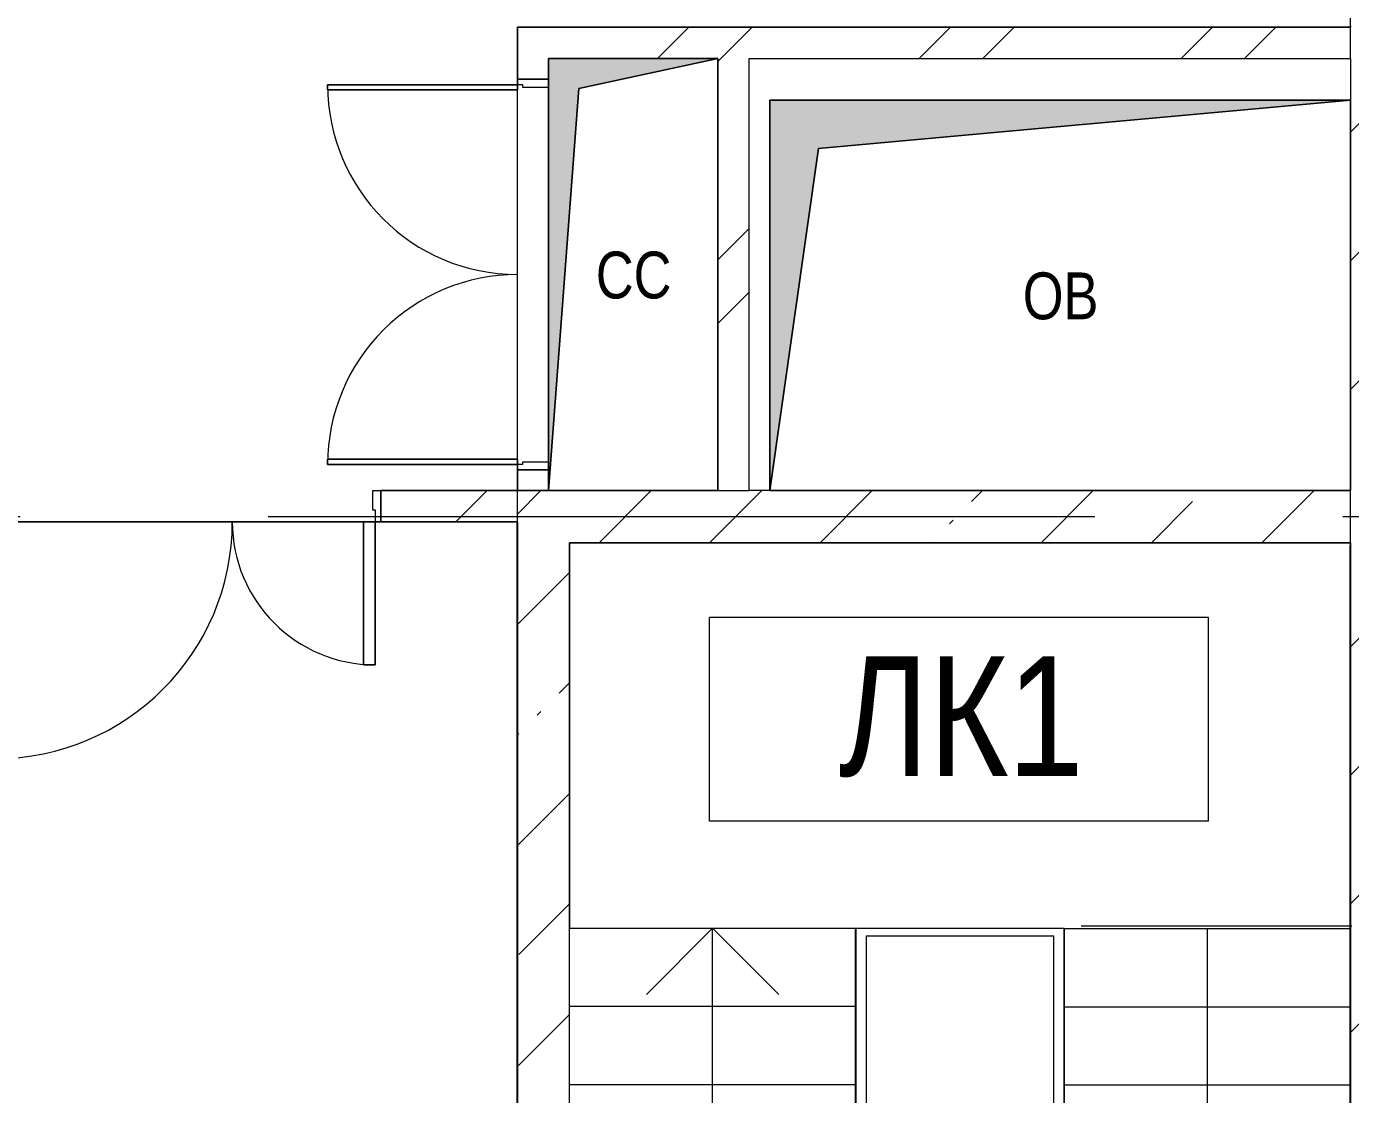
# Model space of a CAD drawing. Header units: millimetres. Extents: x 46431 to 216095, y -43515 to 31605.
# Drawn here: x 86696 to 91782, y -26502 to -22400 of the extents above; entities that cross this region are included whole.
import ezdxf

# ---------------------------------------------------------------- set-up
doc = ezdxf.new("R2010")
doc.units = ezdxf.units.MM
doc.linetypes.add('Осевые', pattern=[6350, 1270, -952.5, 3175, -952.5])
for name, color, linetype, lineweight in [('Двери', 7, 'Continuous', 9), ('Каркас_Импост', 7, 'Continuous', 9), ('Контуры', 7, 'Continuous', 9), ('Линии подступенков-1', 7, 'Continuous', 9), ('Линии свеса', 7, 'Continuous', 9), ('Марки помещений', 7, 'Continuous', 9), ('Обобщенные модели', 7, 'Continuous', 9), ('Общие ребра', 7, 'Continuous', 9), ('Оси-2', 7, 'Осевые', 9), ('Панель', 7, 'Continuous', 9), ('Перекрытия', 7, 'Continuous', 9), ('Стены', 7, 'Continuous', 9), ('Стены-1', 7, 'Continuous', 18), ('Типовые аннотации', 7, 'Continuous', 9), ('Черная _1 сплошная', 7, 'Continuous', 9), ('Штриховка разреза-3', 7, 'Continuous', 9), ('Элементы узлов', 7, 'Continuous', 9), ('Элементы узлов-1', 7, 'Continuous', 5)]:
    doc.layers.add(name, color=color, linetype=linetype, lineweight=lineweight)
doc.layers.add('Обобщенные модели-1', color=7, linetype='Continuous', lineweight=9, true_color=0xffbc79)
doc.styles.add('Arial', font='Arial.ttf', dxfattribs={"width": 0.8, "height": 180})
doc.styles.add('Arial Narrow_1', font='Arial Narrow.ttf', dxfattribs={"height": 460})
pattern_1 = [(45, (0, 0), (-502.8943, 502.8943), []), (45, (0, 762), (-502.8943, 502.8943), [])]
pattern_2 = [(45, (0, 0), (-424.264, 424.264), [600, -100, 20, -100]), (45, (0, 424), (-424.264, 424.264), [])]

# ---------------------------------------------------------------- blocks, each defined once
blk = doc.blocks.new('Дверь - Полуторная_001 - ДВ20__21-15-6256109-План 1-го этажа на отм_ -6_000')
at = {"layer": 'Двери'}
for p, q in [((-729, -60), (-684, -60)), ((-729, -969), (-729, -60)), ((-684, -60), (-684, -969)), ((729, -60), (684, -60)), ((684, -60), (684, -609)), ((729, -609), (729, -60)), ((684, -609), (729, -609)), ((-684, -969), (-729, -969))]:
    blk.add_line(p, q, dxfattribs=at)
for centre, radius, start, end in [((-729, -60), 909, 270, 0), ((729, -60), 549, 180, 270)]:
    blk.add_arc(centre, radius, start, end, dxfattribs=at)
at = {"layer": 'Каркас_Импост'}
for p, q in [((-750, 60), (-720, 60)), ((-750, -60), (-750, 60)), ((-720, 60), (-720, -15)), ((720, 60), (750, 60)), ((720, -15), (720, 60)), ((750, 60), (750, -60)), ((-730, -15), (-730, -60)), ((-720, -15), (-730, -15)), ((730, -15), (720, -15)), ((730, -60), (730, -15)), ((-730, -60), (-750, -60)), ((750, -60), (730, -60))]:
    blk.add_line(p, q, dxfattribs=at)
at = {"layer": 'Панель'}
for p, q in [((-684, -60), (-729, -60)), ((-729, -60), (-729, -969)), ((-684, -969), (-684, -60)), ((684, -60), (729, -60)), ((684, -609), (684, -60)), ((729, -60), (729, -609)), ((729, -609), (684, -609)), ((-729, -969), (-684, -969))]:
    blk.add_line(p, q, dxfattribs=at)
blk = doc.blocks.new('Дверь - Двупольная_без ручек - ДТ1 21-15-6125725-План 1-го этажа на отм_ -6_000')
at = {"layer": 'Двери'}
for p, q in [((-709, 789), (-729, 789)), ((-729, 789), (-729, 60)), ((-709, 60), (-709, 789)), ((709, 60), (709, 789)), ((709, 789), (729, 789)), ((729, 789), (729, 60)), ((-729, 60), (-709, 60)), ((729, 60), (709, 60))]:
    blk.add_line(p, q, dxfattribs=at)
for centre, start, end in [((-729, 60), 360, 90), ((729, 60), 90, 180)]:
    blk.add_arc(centre, 729, start, end, dxfattribs=at)
at = {"layer": 'Каркас_Импост'}
for p, q in [((-730, 60), (-750, 60)), ((-750, 60), (-750, -60)), ((-730, 40), (-730, 60)), ((750, 60), (730, 60)), ((730, 60), (730, 40)), ((750, -60), (750, 60)), ((-720, 40), (-730, 40)), ((-720, -60), (-720, 40)), ((730, 40), (720, 40)), ((720, 40), (720, -60)), ((-750, -60), (-720, -60)), ((720, -60), (750, -60))]:
    blk.add_line(p, q, dxfattribs=at)
at = {"layer": 'Панель'}
for p, q in [((-729, 789), (-709, 789)), ((-729, 60), (-729, 789)), ((-709, 789), (-709, 60)), ((709, 789), (709, 60)), ((729, 789), (709, 789)), ((729, 60), (729, 789)), ((-709, 60), (-729, 60)), ((709, 60), (729, 60))]:
    blk.add_line(p, q, dxfattribs=at)
blk = doc.blocks.new('170_ОтверстиеПрямоугольноеВертикальное - 170_ОтверстиеПрямоугольноеВертикальное-5689030-План 1-го этажа на отм_ -6_000')
at = {"layer": 'Обобщенные модели'}
for p, q in [((-1115, -750), (-1115, 750)), ((-1115, 750), (1115, 750)), ((1115, 750), (1115, -750)), ((1115, -750), (-1115, -750))]:
    blk.add_line(p, q, dxfattribs=at)
blk = doc.blocks.new('170_ОтверстиеПрямоугольноеВертикальное - 170_ОтверстиеПрямоугольноеВертикальное-5689028-План 1-го этажа на отм_ -6_000')
at = {"layer": 'Обобщенные модели'}
for p, q in [((-325, -830), (-325, 830)), ((-325, 830), (325, 830)), ((325, 830), (325, -830)), ((325, -830), (-325, -830))]:
    blk.add_line(p, q, dxfattribs=at)
blk = doc.blocks.new('Марка помещения_Р - Марка помещения-4575829-План 1-го этажа на отм_ -6_000')
at = {"layer": 'Марки помещений'}
for p, q in [((-4.79375, -1.95625), (-4.79375, 1.95625)), ((4.79375, 1.95625), (-4.79375, 1.95625)), ((4.79375, -1.95625), (4.79375, 1.95625)), ((4.79375, -1.95625), (-4.79375, -1.95625))]:
    blk.add_line(p, q, dxfattribs=at)

msp = doc.modelspace()

# ---------------------------------------------------------------- hatches: boundary and pattern name
at = {"layer": 'Штриховка разреза-3'}
h = msp.add_hatch(dxfattribs=at)
h.set_pattern_fill('FP_8', color=256, style=0, pattern_type=2)
h.set_pattern_definition([(45, (0, 0), (-493.914, 493.914), []), (45, (493.9, 0), (-493.914, 493.914), [873.125, -174.625, 6.706, -167.919])])
h.paths.add_polyline_path([(91781.6, -31382.9), (92081.6, -31382.9), (92081.6, -31182.9), (91781.6, -31182.9)], flags=0)
h.paths.add_polyline_path([(92042.4, -30182.9), (92081.6, -30182.9), (92081.6, -22282.9), (91781.6, -22282.9), (91781.6, -30182.9)], flags=0)
h.paths.add_polyline_path([(92081.6, -20782.9), (92081.6, -16032.9), (91781.6, -16032.9), (91781.6, -20782.9), (92042.4, -20782.9)], flags=0)
h = msp.add_hatch(dxfattribs=at)
h.set_pattern_fill('FP_3', color=256, style=0, pattern_type=2)
h.set_pattern_definition(pattern_1)
h.paths.add_polyline_path([(91781.6, -22522.9), (91781.6, -22402.9), (88581.6, -22402.9), (88581.6, -22522.9), (90347.2, -22522.9)], flags=0)
h = msp.add_hatch(dxfattribs=at)
h.set_pattern_fill('FP_3', color=256, style=0, pattern_type=2)
h.set_pattern_definition(pattern_1)
h.paths.add_polyline_path([(89351.6, -24182.9), (89471.6, -24182.9), (89471.6, -22522.9), (89351.6, -22522.9), (89351.6, -23095)], flags=0)
h = msp.add_hatch(dxfattribs=at)
h.set_pattern_fill('FP_3', color=256, style=0, pattern_type=2)
h.set_pattern_definition(pattern_1)
h.paths.add_polyline_path([(86031.6, -24302.9), (86556.6, -24302.9), (86556.6, -24182.9), (86031.6, -24182.9)], flags=0)
h.paths.add_polyline_path([(88581.6, -24302.9), (88581.6, -24182.9), (88056.6, -24182.9), (88056.6, -24302.9), (88579.6, -24302.9)], flags=0)
h = msp.add_hatch(dxfattribs=at)
h.set_pattern_fill('FP_4', color=256, style=0, pattern_type=2)
h.set_pattern_definition(pattern_2)
h.paths.add_polyline_path([(88652, -31382.9), (88781.6, -31382.9), (88781.6, -31082.9), (88581.6, -31082.9), (88581.6, -31382.9)], flags=0)
h.paths.add_polyline_path([(88581.6, -30082.9), (88781.6, -30082.9), (88781.6, -24182.9), (88581.6, -24182.9), (88581.6, -29228.7)], flags=0)
h = msp.add_hatch(dxfattribs=at)
h.set_pattern_fill('FP_4', color=256, style=0, pattern_type=2)
h.set_pattern_definition(pattern_2)
h.paths.add_polyline_path([(88781.6, -24382.9), (91781.6, -24382.9), (91781.6, -24182.9), (88781.6, -24182.9), (88781.6, -24321.8)], flags=0)
at = {"layer": 'Элементы узлов-1'}
for points in [[(88701.6, -24182.9), (88817.1, -22638.4), (89351.6, -22522.9), (88701.6, -22522.9), (88701.6, -24177.9)], [(89551.6, -24182.9), (89738.1, -22869.4), (91781.6, -22682.9), (89551.6, -22682.9), (89551.6, -23095)]]:
    msp.add_hatch(color=256, dxfattribs=at).paths.add_polyline_path(points, flags=0)

# ---------------------------------------------------------------- linework, layer by layer
at = {"layer": 'Контуры'}
for p, q in [((88781.6, -24382.9), (88781.6, -25562.9)), ((91781.6, -24382.9), (88781.6, -24382.9)), ((88781.6, -24382.9), (88781.6, -25862.9)), ((91781.6, -24382.9), (88781.6, -24382.9)), ((91781.6, -25866.2), (91781.6, -24382.9)), ((91781.6, -25862.9), (91781.6, -24382.9)), ((88781.6, -29762.9), (88781.6, -25562.9)), ((88781.6, -25862.9), (89881.6, -25862.9)), ((88781.6, -29762.9), (88781.6, -25862.9)), ((89881.6, -25862.9), (90681.6, -25862.9)), ((90681.6, -25862.9), (90681.6, -29762.9)), ((90681.6, -25862.9), (90681.6, -29762.9)), ((90681.6, -25866.2), (90681.6, -29766.2)), ((91781.6, -25862.9), (91781.6, -29762.9)), ((91781.6, -25862.9), (91781.6, -29762.9)), ((91781.6, -25866.2), (91781.6, -29766.2))]:
    msp.add_line(p, q, dxfattribs=at)
at = {"layer": 'Линии подступенков-1'}
for p, q in [((88781.6, -25862.9), (89881.6, -25862.9)), ((88781.6, -25862.9), (89881.6, -25862.9)), ((91781.6, -25866.2), (90681.6, -25866.2)), ((88781.6, -26162.9), (89881.6, -26162.9)), ((88781.6, -26162.9), (89881.6, -26162.9)), ((91781.6, -26166.2), (90681.6, -26166.2)), ((88781.6, -26462.9), (89881.6, -26462.9)), ((88781.6, -26462.9), (89881.6, -26462.9)), ((91781.6, -26466.2), (90681.6, -26466.2))]:
    msp.add_line(p, q, dxfattribs=at)
at = {"layer": 'Линии свеса'}
for p, q in [((88781.6, -25862.9), (89881.6, -25862.9)), ((88781.6, -26162.9), (89881.6, -26162.9)), ((88781.6, -26162.9), (89881.6, -26162.9)), ((91781.6, -26166.2), (90681.6, -26166.2)), ((88781.6, -26462.9), (89881.6, -26462.9)), ((88781.6, -26462.9), (89881.6, -26462.9)), ((91781.6, -26466.2), (90681.6, -26466.2))]:
    msp.add_line(p, q, dxfattribs=at)
at = {"layer": 'Обобщенные модели-1'}
for p, q in [((91781.6, -22682.9), (89551.6, -22682.9)), ((89551.6, -22682.9), (89551.6, -24182.9)), ((91781.6, -24182.9), (91781.6, -22682.9)), ((89551.6, -24182.9), (91781.6, -24182.9))]:
    msp.add_line(p, q, dxfattribs=at)
at = {"layer": 'Общие ребра'}
for p, q in [((91781.6, -22522.9), (91781.6, -22402.9)), ((88581.6, -22522.9), (88581.6, -22602.9)), ((88581.6, -24102.9), (88581.6, -24177.9)), ((88581.6, -24182.9), (88056.6, -24182.9)), ((88581.6, -24302.9), (88581.6, -24182.9)), ((88701.6, -24182.9), (88581.6, -24182.9)), ((88581.6, -24182.9), (88701.6, -24182.9)), ((89351.6, -24182.9), (89471.6, -24182.9)), ((91781.6, -24382.9), (91781.6, -24182.9)), ((88056.6, -24302.9), (88579.6, -24302.9)), ((88581.6, -24302.9), (88581.6, -30082.9)), ((88581.6, -30082.9), (88581.6, -24302.9)), ((88781.6, -30082.9), (88781.6, -24392.9))]:
    msp.add_line(p, q, dxfattribs=at)
at = {"layer": 'Оси-2'}
msp.add_line((150171.6, -24282.9), (50527.1, -24282.9), dxfattribs=at)
at = {"layer": 'Перекрытия'}
for p, q in [((91781.6, -22402.9), (91781.6, -22282.9)), ((88581.6, -24182.9), (88581.6, -22402.9)), ((88581.6, -22402.9), (91781.6, -22402.9)), ((89551.6, -22682.9), (91781.6, -22682.9)), ((89551.6, -24182.9), (89551.6, -22682.9)), ((89551.6, -24182.9), (89551.6, -22682.9)), ((89551.6, -22682.9), (91781.6, -22682.9)), ((91781.6, -22682.9), (91781.6, -24182.9)), ((91781.6, -22682.9), (91781.6, -24182.9)), ((88056.6, -24302.9), (88056.6, -24182.9)), ((88056.6, -24182.9), (88581.6, -24182.9)), ((91781.6, -24182.9), (89551.6, -24182.9)), ((88581.6, -24302.9), (86031.6, -24302.9)), ((86556.6, -24302.9), (88056.6, -24302.9)), ((88581.6, -24622.9), (88581.6, -24302.9)), ((88781.6, -31132.9), (88781.6, -24382.9)), ((88781.6, -31132.9), (88781.6, -24382.9)), ((88781.6, -24382.9), (91781.6, -24382.9)), ((91781.6, -24382.9), (91781.6, -31132.9)), ((91781.6, -24382.9), (91781.6, -31132.9)), ((88781.6, -26172.9), (88781.6, -24622.9)), ((88581.6, -30082.9), (88581.6, -26172.9))]:
    msp.add_line(p, q, dxfattribs=at)
at = {"layer": 'Стены'}
for p, q in [((88581.6, -24102.9), (88581.6, -22602.9)), ((88581.6, -22602.9), (88701.6, -22602.9)), ((88701.6, -22602.9), (88701.6, -24102.9)), ((88701.6, -24102.9), (88581.6, -24102.9))]:
    msp.add_line(p, q, dxfattribs=at)
at = {"layer": 'Стены-1'}
for p, q in [((91781.6, -22402.9), (88581.6, -22402.9)), ((88581.6, -22402.9), (88581.6, -22522.9)), ((91781.6, -22397.9), (91781.6, -22402.9)), ((88701.6, -22522.9), (89351.6, -22522.9)), ((88701.6, -22602.9), (88701.6, -22522.9)), ((89351.6, -22522.9), (89351.6, -24182.9)), ((89471.6, -22522.9), (91781.6, -22522.9)), ((89471.6, -24182.9), (89471.6, -22522.9)), ((91781.6, -22522.9), (91781.6, -24182.9)), ((88581.6, -22602.9), (88701.6, -22602.9)), ((88701.6, -24102.9), (88581.6, -24102.9)), ((88701.6, -24182.9), (88701.6, -24102.9)), ((88056.6, -24182.9), (88056.6, -24302.9)), ((88581.6, -24177.9), (88581.6, -24182.9)), ((88781.6, -24182.9), (88701.6, -24182.9)), ((89351.6, -24182.9), (88781.6, -24182.9)), ((91781.6, -24182.9), (89471.6, -24182.9)), ((88579.6, -24302.9), (88581.6, -24302.9)), ((88581.6, -24302.9), (88579.6, -24302.9)), ((88579.6, -24307.9), (88579.6, -30082.9)), ((88781.6, -24392.9), (88781.6, -24382.9)), ((88781.6, -24382.9), (91781.6, -24382.9)), ((91781.6, -24392.9), (91779.6, -24392.9)), ((91779.6, -24392.9), (91779.6, -31130.9)), ((91781.6, -24382.9), (91781.6, -30182.9)), ((91781.6, -31130.9), (91781.6, -24392.9))]:
    msp.add_line(p, q, dxfattribs=at)
at = {"layer": 'Черная _1 сплошная'}
for p, q in [((89331.6, -25862.9), (89077.1, -26117.4)), ((89331.6, -27662.9), (89331.6, -25862.9)), ((89331.6, -25862.9), (89586.2, -26117.4)), ((89879.7, -27407.9), (89879.7, -25867.9)), ((89881.6, -25862.9), (89881.6, -27404.1)), ((90681.6, -29762.9), (90681.6, -25862.9)), ((90747, -25854.4), (91787, -25854.4)), ((91231.6, -25862.9), (91231.6, -29466.2)), ((90641.6, -25894.4), (89921.6, -25894.4)), ((89921.6, -25894.4), (89921.6, -27384.7)), ((90641.6, -29762.9), (90641.6, -25894.4))]:
    msp.add_line(p, q, dxfattribs=at)
at = {"layer": 'Элементы узлов'}
for p, q in [((89351.6, -22522.9), (88701.6, -22522.9)), ((88701.6, -22522.9), (88701.6, -24182.9)), ((89351.6, -22522.9), (88817.1, -22638.4)), ((88817.1, -22638.4), (89351.6, -22522.9)), ((89351.6, -24182.9), (89351.6, -22522.9)), ((88817.1, -22638.4), (88701.6, -24182.9)), ((88701.6, -24182.9), (88817.1, -22638.4)), ((91781.6, -22682.9), (89551.6, -22682.9)), ((89551.6, -22682.9), (89551.6, -24182.9)), ((91781.6, -22682.9), (89738.1, -22869.4)), ((89738.1, -22869.4), (91781.6, -22682.9)), ((91781.6, -24182.9), (91781.6, -22682.9)), ((89738.1, -22869.4), (89551.6, -24182.9)), ((89551.6, -24182.9), (89738.1, -22869.4)), ((88701.6, -24182.9), (89351.6, -24182.9)), ((89551.6, -24182.9), (91781.6, -24182.9))]:
    msp.add_line(p, q, dxfattribs=at)

# ---------------------------------------------------------------- block references
at = {"layer": 'Двери', "rotation": 90}
msp.add_blockref('Дверь - Двупольная_без ручек - ДТ1 21-15-6125725-План 1-го этажа на отм_ -6_000', (88641.6, -23352.9), dxfattribs=at)
at = {"layer": 'Двери'}
msp.add_blockref('Дверь - Полуторная_001 - ДВ20__21-15-6256109-План 1-го этажа на отм_ -6_000', (87306.6, -24242.9), dxfattribs=at)
at = {"layer": 'Марки помещений', "xscale": 199.9999999999999, "yscale": 199.9999999999999, "zscale": 199.9999999999999}
msp.add_blockref('Марка помещения_Р - Марка помещения-4575829-План 1-го этажа на отм_ -6_000', (90278, -25060.7), dxfattribs=at)
at = {"layer": 'Элементы узлов'}
for name, p in [('170_ОтверстиеПрямоугольноеВертикальное - 170_ОтверстиеПрямоугольноеВертикальное-5689028-План 1-го этажа на отм_ -6_000', (89026.6, -23352.9)), ('170_ОтверстиеПрямоугольноеВертикальное - 170_ОтверстиеПрямоугольноеВертикальное-5689030-План 1-го этажа на отм_ -6_000', (90666.6, -23432.9))]:
    msp.add_blockref(name, p, dxfattribs=at)

# ---------------------------------------------------------------- texts
at = {"layer": 'Марки помещений', "char_height": 460, "attachment_point": 1, "style": 'Arial Narrow_1'}
for s, insert, width in [('ЛК', (89816.1, -24818.8), 785.654), ('\\fArial Narrow|b0|i0|c204|p34|;1', (90464.3, -24818.8), 352.742)]:
    msp.add_mtext(s, dxfattribs=dict(at, insert=insert, width=width))
at = {"layer": 'Типовые аннотации', "char_height": 180, "width": 359.156, "attachment_point": 1, "style": 'Arial'}
for s, insert in [('СС', (88882.8, -23264.9)), ('ОВ', (90522.8, -23344.9))]:
    msp.add_mtext(s, dxfattribs=dict(at, insert=insert))

doc.saveas('drawing.dxf')
